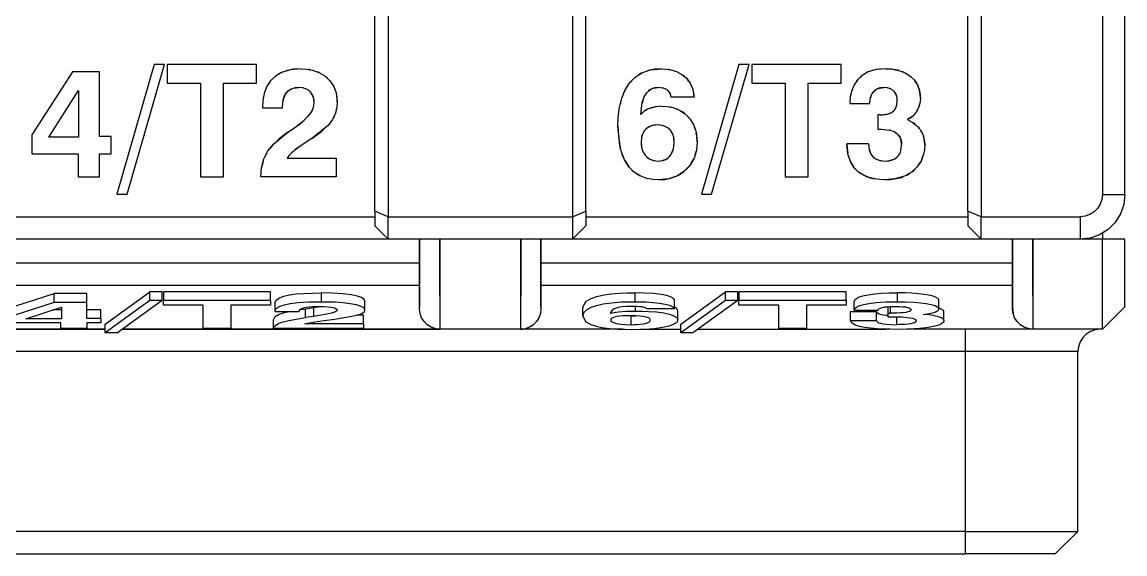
# Model space of a CAD drawing. Header units: millimetres. Extents: x 0 to 44.1, y 0 to 72.7.
# Drawn here: x 19.55 to 44.1, y 0 to 11.83 of the extents above; entities that cross this region are included whole.
import ezdxf

# ---------------------------------------------------------------- set-up
doc = ezdxf.new("R2010")
doc.units = ezdxf.units.MM

# ---------------------------------------------------------------- blocks, each defined once
blk = doc.blocks.new('CHINT_d7339026e326573a98e9350e627c6b80_FACE_0')
at = {"color": 141, "linetype": 'Continuous', "true_color": 0x40d9ff}
for p, q in [((25.15, 10.593), (25.15, 10.592)), ((25.25, 10.666), (25.25, 10.665)), ((38.346, 10.7), (38.341, 10.7)), ((38.35, 10.703), (38.35, 10.706)), ((38.45, 10.744), (38.45, 10.741)), ((25.536, 10.339), (25.496, 10.313)), ((25.607, 10.364), (25.559, 10.348)), ((25.71, 10.376), (25.624, 10.368)), ((25.814, 10.363), (25.788, 10.369)), ((25.884, 10.339), (25.866, 10.346)), ((25.938, 10.305), (25.919, 10.317)), ((33.55, 10.34), (33.504, 10.31)), ((33.616, 10.365), (33.579, 10.352)), ((33.706, 10.376), (33.628, 10.367)), ((33.828, 10.36), (33.8, 10.366)), ((33.875, 10.343), (33.852, 10.353)), ((33.919, 10.315), (33.9, 10.329)), ((38.578, 10.342), (38.535, 10.315)), ((38.646, 10.366), (38.586, 10.346)), ((38.737, 10.376), (38.662, 10.369)), ((38.826, 10.365), (38.804, 10.37)), ((38.887, 10.345), (38.871, 10.351)), ((38.933, 10.315), (38.917, 10.326)), ((25.367, 10.113), (25.361, 10.084)), ((25.391, 10.182), (25.378, 10.148)), ((25.43, 10.25), (25.421, 10.235)), ((25.479, 10.302), (25.449, 10.271)), ((25.98, 10.263), (25.959, 10.284)), ((26.015, 10.209), (25.993, 10.244)), ((26.04, 10.139), (26.022, 10.191)), ((33.366, 10.076), (33.353, 10.029)), ((33.406, 10.183), (33.391, 10.152)), ((33.45, 10.256), (33.441, 10.243)), ((33.499, 10.307), (33.495, 10.302)), ((33.954, 10.279), (33.937, 10.299)), ((33.979, 10.238), (33.966, 10.262)), ((38.44, 10.165), (38.436, 10.144)), ((38.469, 10.237), (38.463, 10.226)), ((38.514, 10.295), (38.494, 10.274)), ((38.97, 10.28), (38.952, 10.298)), ((39, 10.234), (38.981, 10.264)), ((39.022, 10.174), (39.007, 10.218)), ((39.033, 10.085), (39.027, 10.152)), ((25.982, 9.821), (26.017, 9.889)), ((26.034, 9.928), (26.045, 9.966)), ((34.25, 9.83), (34.25, 9.831)), ((38.881, 9.809), (38.91, 9.826)), ((38.929, 9.837), (38.957, 9.863)), ((38.969, 9.875), (38.988, 9.904)), ((39.001, 9.924), (39.003, 9.929)), ((39.022, 9.984), (39.025, 10.001)), ((25.911, 9.731), (25.962, 9.792)), ((38.651, 9.767), (38.793, 9.781)), ((38.818, 9.787), (38.867, 9.803)), ((33.372, 9.365), (33.359, 9.335)), ((33.407, 9.419), (33.393, 9.4)), ((33.455, 9.468), (33.431, 9.445)), ((33.516, 9.505), (33.475, 9.482)), ((33.582, 9.529), (33.537, 9.515)), ((33.695, 9.543), (33.603, 9.534)), ((33.809, 9.529), (33.786, 9.534)), ((33.879, 9.504), (33.852, 9.516)), ((33.939, 9.466), (33.915, 9.483)), ((33.988, 9.418), (33.966, 9.442)), ((34.025, 9.358), (34.002, 9.398)), ((34.057, 9.261), (34.034, 9.338)), ((38.876, 9.426), (38.853, 9.43)), ((38.969, 9.389), (38.96, 9.395)), ((39.039, 9.337), (39.016, 9.359)), ((25.25, 9.216), (25.25, 9.206)), ((33.328, 9.163), (33.337, 9.062)), ((33.337, 9.263), (33.337, 9.26)), ((33.352, 9.317), (33.339, 9.27)), ((34.065, 9.16), (34.057, 9.258)), ((38.392, 9.126), (38.4, 9.038)), ((39.079, 9.288), (39.057, 9.32)), ((39.118, 9.2), (39.093, 9.268)), ((39.129, 9.099), (39.12, 9.188)), ((25.485, 8.858), (25.476, 8.847)), ((25.593, 8.96), (25.52, 8.895)), ((33.338, 9.053), (33.361, 8.971)), ((33.37, 8.951), (33.398, 8.9)), ((33.411, 8.88), (33.447, 8.84)), ((33.955, 8.836), (33.98, 8.862)), ((34.022, 8.933), (34.034, 8.964)), ((34.046, 9), (34.05, 9.021)), ((38.404, 9.013), (38.426, 8.935)), ((38.43, 8.924), (38.433, 8.918)), ((38.464, 8.866), (38.465, 8.864)), ((38.479, 8.849), (38.512, 8.815)), ((39.017, 8.82), (39.052, 8.855)), ((39.063, 8.867), (39.079, 8.893)), ((39.093, 8.917), (39.096, 8.925)), ((39.119, 8.996), (39.121, 9.006)), ((33.461, 8.827), (33.486, 8.808)), ((33.52, 8.786), (33.541, 8.777)), ((33.595, 8.757), (33.618, 8.752)), ((33.712, 8.741), (33.797, 8.751)), ((33.808, 8.753), (33.868, 8.774)), ((33.876, 8.777), (33.932, 8.813)), ((38.57, 8.779), (38.585, 8.774)), ((38.649, 8.754), (38.674, 8.749)), ((38.762, 8.741), (38.854, 8.749)), ((38.861, 8.75), (38.935, 8.772)), ((38.955, 8.781), (38.999, 8.807)), ((34.274, 8.5), (34.273, 8.5)), ((34.35, 8.572), (34.35, 8.573)), ((18.9, 7.5), (27.4, 7.5)), ((27.7, 7), (27.7, 7.5)), ((27.7, 7.5), (31.8, 7.5)), ((31.8, 7.5), (31.8, 7)), ((32.1, 7.5), (40.6, 7.5)), ((40.9, 7), (40.9, 7.5)), ((27.7, 7), (18.6, 7)), ((31.8, 7), (27.7, 7)), ((40.9, 7), (31.8, 7)), ((43.1, 7), (40.9, 7)), ((28.4, 6.468), (17.9, 6.468)), ((41.6, 6.468), (31.1, 6.468)), ((17.9, 5.979), (28.4, 5.979)), ((31.1, 5.979), (41.6, 5.979)), ((20.266, 5.596), (20.266, 5.792)), ((22.397, 5.636), (22.397, 5.832)), ((26.205, 5.808), (26.205, 5.612)), ((33.187, 5.808), (33.187, 5.612)), ((35.209, 5.636), (35.209, 5.832)), ((39.027, 5.808), (39.027, 5.612)), ((20.266, 5.596), (19.185, 5.246)), ((20.428, 5.429), (20.236, 5.429)), ((20.993, 5.596), (20.266, 5.596)), ((22.397, 5.636), (21.402, 4.916)), ((22.671, 5.636), (22.397, 5.636)), ((25.08, 5.636), (22.696, 5.636)), ((25.738, 5.437), (25.861, 5.456)), ((25.861, 5.456), (26.037, 5.48)), ((26.037, 5.48), (26.204, 5.507)), ((33.201, 5.506), (33.201, 5.404)), ((35.209, 5.636), (34.214, 4.916)), ((35.484, 5.636), (35.209, 5.636)), ((37.893, 5.636), (35.508, 5.636)), ((39.015, 5.275), (39.015, 5.1)), ((33.302, 5), (34.214, 5)), ((34.601, 5), (38.771, 5)), ((43.05, 0.5), (43.05, 4.5)), ((40.55, 0.5), (10.65, 0.5))]:
    blk.add_line(p, q, dxfattribs=at)
for points in [[(43.6, 19.041), (43.6, 8), (44.1, 8), (44.1, 19.9)], [(27.7, 7.5), (27.4, 7.624), (27.4, 18.2), (27.7, 18.2), (27.7, 7.5)], [(31.8, 7.5), (32.1, 7.624), (32.1, 18.2), (31.8, 18.2), (31.8, 7.5)], [(40.9, 7.5), (40.6, 7.624), (40.6, 18.2), (40.9, 18.2), (40.9, 7.5)], [(21.887, 8.004), (22.719, 10.889), (22.49, 10.889), (21.662, 8.004), (21.887, 8.004)], [(24.033, 8.389), (24.033, 10.472), (24.771, 10.472), (24.771, 10.889), (22.783, 10.889), (22.783, 10.472), (23.521, 10.472), (23.521, 8.389), (24.033, 8.389)], [(34.9, 8.004), (35.732, 10.889), (35.503, 10.889), (34.674, 8.004), (34.9, 8.004)], [(37.046, 8.389), (37.046, 10.472), (37.783, 10.472), (37.783, 10.889), (35.796, 10.889), (35.796, 10.472), (36.533, 10.472), (36.533, 8.389), (37.046, 8.389)], [(21.277, 8.389), (21.277, 8.902), (21.533, 8.902), (21.533, 9.286), (21.277, 9.286), (21.277, 10.729), (20.671, 10.729), (19.771, 9.327), (19.771, 8.902), (20.796, 8.902), (20.796, 8.389), (21.277, 8.389)], [(25.752, 10.793), (25.522, 10.772), (25.324, 10.711), (25.181, 10.623), (25.074, 10.516), (24.993, 10.389), (24.939, 10.247), (24.908, 10.089), (24.899, 9.927), (25.347, 9.927), (25.347, 9.947), (25.363, 10.101), (25.387, 10.175), (25.429, 10.249), (25.477, 10.3), (25.531, 10.337), (25.592, 10.361), (25.65, 10.373), (25.71, 10.376)], [(25.174, 10.616), (25.166, 10.61), (25.122, 10.564)], [(25.31, 10.702), (25.292, 10.694), (25.221, 10.647)], [(25.492, 10.763), (25.432, 10.751), (25.359, 10.721)], [(25.752, 10.793), (25.59, 10.783), (25.55, 10.775)], [(25.752, 10.793), (25.883, 10.786), (26.012, 10.763), (26.158, 10.714), (26.291, 10.634), (26.404, 10.529), (26.49, 10.401), (26.542, 10.26), (26.565, 10.055)], [(25.974, 10.77), (25.957, 10.775), (25.933, 10.777)], [(26.156, 10.714), (26.154, 10.715), (26.142, 10.719)], [(26.348, 10.582), (26.312, 10.618), (26.301, 10.625)], [(32.815, 9.508), (32.822, 9.704), (32.844, 9.899), (32.9, 10.137), (32.968, 10.308), (33.064, 10.465), (33.19, 10.599), (33.344, 10.7), (33.531, 10.767), (33.774, 10.793)], [(33.185, 10.594), (33.18, 10.59), (33.075, 10.479), (33.07, 10.471)], [(33.339, 10.697), (33.334, 10.695), (33.27, 10.652)], [(33.518, 10.762), (33.494, 10.758), (33.381, 10.714)], [(33.774, 10.793), (33.633, 10.785), (33.554, 10.769)], [(33.774, 10.793), (33.882, 10.788), (33.988, 10.771), (34.117, 10.732), (34.236, 10.669), (34.341, 10.582), (34.423, 10.475), (34.482, 10.342), (34.514, 10.165)], [(33.965, 10.775), (33.954, 10.778), (33.935, 10.78)], [(34.153, 10.713), (34.127, 10.728), (34.122, 10.73)], [(34.296, 10.619), (34.267, 10.647), (34.253, 10.655)], [(34.394, 10.513), (34.373, 10.546), (34.356, 10.562)], [(38.772, 10.793), (38.564, 10.775), (38.384, 10.722), (38.251, 10.646), (38.151, 10.553), (38.073, 10.44), (38.02, 10.313), (37.987, 10.17), (37.976, 10.024), (38.424, 10.024), (38.424, 10.042), (38.437, 10.157), (38.463, 10.228), (38.498, 10.28), (38.541, 10.32), (38.587, 10.347), (38.636, 10.364), (38.687, 10.373), (38.737, 10.376)], [(38.245, 10.64), (38.237, 10.635), (38.196, 10.595)], [(38.371, 10.715), (38.353, 10.708), (38.29, 10.668)], [(38.538, 10.767), (38.482, 10.756), (38.413, 10.731)], [(38.772, 10.793), (38.626, 10.784), (38.588, 10.777)], [(38.772, 10.793), (38.931, 10.783), (39.087, 10.75), (39.206, 10.702), (39.315, 10.634), (39.408, 10.545), (39.48, 10.438), (39.527, 10.308), (39.546, 10.138)], [(38.925, 10.783), (38.919, 10.785), (38.772, 10.793)], [(39.066, 10.755), (39.048, 10.761), (38.959, 10.777)], [(39.189, 10.709), (39.179, 10.715), (39.14, 10.729)], [(39.347, 10.603), (39.323, 10.627), (39.319, 10.63)], [(24.986, 10.369), (24.978, 10.355), (24.968, 10.323)], [(25.068, 10.508), (25.062, 10.501), (25.038, 10.459)], [(26.053, 10.035), (26.049, 10.098), (26.035, 10.161), (26.012, 10.216), (25.978, 10.266), (25.935, 10.307), (25.878, 10.342), (25.8, 10.368), (25.71, 10.376)], [(26.459, 10.446), (26.428, 10.499), (26.415, 10.512)], [(26.527, 10.3), (26.504, 10.369), (26.496, 10.384)], [(33.786, 9.959), (33.617, 9.942), (33.471, 9.892), (33.391, 9.842), (33.321, 9.78), (33.354, 10.042), (33.396, 10.167), (33.447, 10.253), (33.499, 10.306), (33.545, 10.338), (33.608, 10.363), (33.657, 10.373), (33.706, 10.376)], [(34.001, 10.165), (33.991, 10.209), (33.974, 10.251), (33.948, 10.288), (33.912, 10.322), (33.866, 10.348), (33.814, 10.365), (33.706, 10.376)], [(34.467, 10.377), (34.451, 10.423), (34.435, 10.447)], [(34.514, 10.165), (34.495, 10.297), (34.486, 10.322)], [(38.066, 10.423), (38.058, 10.41), (38.048, 10.379)], [(38.146, 10.545), (38.139, 10.539), (38.116, 10.502)], [(39.033, 10.085), (39.03, 10.14), (39.018, 10.193), (38.997, 10.241), (38.968, 10.282), (38.931, 10.318), (38.882, 10.348), (38.815, 10.369), (38.737, 10.376)], [(39.451, 10.482), (39.422, 10.528), (39.415, 10.535)], [(39.517, 10.335), (39.488, 10.42), (39.483, 10.43)], [(20.146, 9.274), (20.807, 10.31), (20.807, 9.274), (20.146, 9.274)], [(24.927, 10.187), (24.918, 10.157), (24.916, 10.129)], [(26.047, 9.976), (26.053, 10.035), (26.045, 10.113)], [(26.565, 10.055), (26.561, 10.148), (26.546, 10.241), (26.543, 10.251)], [(32.888, 10.086), (32.874, 10.049), (32.87, 10.011)], [(32.967, 10.306), (32.967, 10.305), (32.964, 10.298)], [(34.514, 10.165), (34.001, 10.165), (33.986, 10.22)], [(38.008, 10.26), (37.999, 10.231), (37.996, 10.206)], [(38.651, 9.767), (38.709, 9.769), (38.767, 9.776), (38.837, 9.791), (38.886, 9.811), (38.932, 9.839), (38.97, 9.876), (39.001, 9.925), (39.024, 9.991), (39.033, 10.085)], [(39.546, 10.138), (39.543, 10.08), (39.536, 10.024), (39.506, 9.921), (39.454, 9.828), (39.377, 9.743), (39.26, 9.662)], [(39.546, 10.138), (39.542, 10.22), (39.529, 10.301), (39.527, 10.305)], [(25.611, 9.479), (25.788, 9.608), (25.943, 9.763), (25.999, 9.845), (26.038, 9.936), (26.047, 9.979), (26.053, 10.035)], [(26.565, 10.055), (26.557, 9.929), (26.529, 9.805), (26.464, 9.663), (26.361, 9.531), (26.002, 9.24)], [(26.54, 9.857), (26.549, 9.883), (26.551, 9.902)], [(33.434, 9.869), (33.416, 9.86), (33.408, 9.852)], [(33.586, 9.931), (33.528, 9.916), (33.498, 9.901)], [(33.786, 9.959), (33.717, 9.957), (33.648, 9.948), (33.631, 9.943)], [(33.786, 9.959), (33.911, 9.952), (34.034, 9.93), (34.181, 9.875), (34.313, 9.789), (34.422, 9.676), (34.504, 9.541), (34.557, 9.38), (34.578, 9.172)], [(34.008, 9.935), (33.995, 9.939), (33.973, 9.941)], [(34.168, 9.879), (34.157, 9.886), (34.105, 9.903)], [(34.301, 9.796), (34.292, 9.806), (34.234, 9.84)], [(39.471, 9.859), (39.491, 9.888), (39.496, 9.904)], [(39.519, 9.967), (39.53, 9.997), (39.531, 10.008)], [(25.465, 9.383), (25.611, 9.479), (25.832, 9.652)], [(26.386, 9.563), (26.411, 9.587), (26.437, 9.628)], [(26.477, 9.692), (26.494, 9.719), (26.508, 9.76)], [(34.412, 9.686), (34.405, 9.697), (34.36, 9.74)], [(34.497, 9.553), (34.492, 9.566), (34.457, 9.619)], [(38.651, 9.767), (38.602, 9.767), (38.602, 9.447), (38.674, 9.45), (38.869, 9.429), (38.961, 9.395), (39.023, 9.354), (39.061, 9.315), (39.095, 9.265), (39.116, 9.207), (39.126, 9.153), (39.129, 9.099)], [(39.26, 9.662), (39.309, 9.692), (39.355, 9.725), (39.367, 9.736)], [(39.26, 9.662), (39.367, 9.607), (39.463, 9.535), (39.542, 9.445), (39.6, 9.34), (39.633, 9.224), (39.642, 9.105)], [(39.432, 9.558), (39.412, 9.577), (39.393, 9.588)], [(39.398, 9.766), (39.432, 9.799), (39.443, 9.815)], [(25.808, 9.114), (25.633, 8.994), (25.537, 8.913), (25.478, 8.85), (25.452, 8.806), (26.541, 8.806), (26.541, 8.389), (24.867, 8.389), (24.883, 8.593), (24.934, 8.79), (25.024, 8.968), (25.152, 9.125), (25.465, 9.383)], [(25.465, 9.383), (25.271, 9.237), (25.189, 9.156)], [(26.002, 9.24), (26.218, 9.4), (26.313, 9.492)], [(33.722, 8.325), (33.591, 8.332), (33.461, 8.356), (33.309, 8.41), (33.163, 8.504), (33.063, 8.605), (32.959, 8.765), (32.871, 9.003), (32.815, 9.508)], [(32.815, 9.508), (32.823, 9.301), (32.851, 9.095), (32.868, 9.029)], [(33.695, 9.543), (33.653, 9.541), (33.611, 9.536), (33.552, 9.522), (33.497, 9.497), (33.447, 9.462), (33.401, 9.413), (33.367, 9.357), (33.348, 9.308), (33.337, 9.262), (33.328, 9.163)], [(34.065, 9.16), (34.063, 9.211), (34.056, 9.262), (34.041, 9.322), (34.016, 9.377), (33.981, 9.428), (33.931, 9.474), (33.866, 9.512), (33.796, 9.533), (33.695, 9.543)], [(34.552, 9.394), (34.548, 9.419), (34.521, 9.488)], [(34.578, 9.172), (34.571, 9.296), (34.559, 9.358)], [(39.526, 9.463), (39.516, 9.48), (39.493, 9.501)], [(39.592, 9.355), (39.587, 9.369), (39.566, 9.401)], [(25.127, 9.095), (25.099, 9.068), (25.071, 9.027)], [(26.002, 9.24), (25.808, 9.114), (25.622, 8.984)], [(33.328, 9.163), (33.331, 9.104), (33.339, 9.047), (33.355, 8.984), (33.382, 8.924), (33.418, 8.87), (33.464, 8.824), (33.524, 8.783), (33.605, 8.753), (33.712, 8.741)], [(33.712, 8.741), (33.765, 8.744), (33.817, 8.755), (33.877, 8.777), (33.93, 8.811), (33.978, 8.86), (34.025, 8.939), (34.049, 9.01), (34.065, 9.16)], [(34.578, 9.172), (34.574, 9.075), (34.561, 8.978), (34.509, 8.803), (34.418, 8.645), (34.292, 8.512), (34.139, 8.413), (33.947, 8.347), (33.722, 8.325)], [(38.392, 9.126), (37.912, 9.126), (37.912, 9.117)], [(38.757, 8.325), (38.646, 8.329), (38.535, 8.343), (38.405, 8.374), (38.282, 8.425), (38.17, 8.497), (38.075, 8.59), (37.996, 8.711), (37.933, 8.898), (37.912, 9.117)], [(37.912, 9.117), (37.921, 8.965), (37.93, 8.925)], [(38.392, 9.126), (38.396, 9.055), (38.409, 8.985), (38.431, 8.922), (38.465, 8.864), (38.511, 8.816), (38.574, 8.777), (38.661, 8.75), (38.762, 8.741)], [(39.642, 9.105), (39.637, 9), (39.619, 8.897), (39.564, 8.741), (39.471, 8.602), (39.348, 8.49), (39.192, 8.402), (38.978, 8.342), (38.757, 8.325)], [(38.762, 8.741), (38.815, 8.744), (38.867, 8.751), (38.924, 8.766), (38.977, 8.791), (39.025, 8.826), (39.065, 8.869), (39.094, 8.919), (39.121, 9.002), (39.129, 9.099)], [(39.631, 9.231), (39.629, 9.245), (39.616, 9.281)], [(39.642, 9.105), (39.639, 9.175), (39.634, 9.209)], [(25.001, 8.922), (24.975, 8.884), (24.957, 8.836)], [(32.886, 8.964), (32.904, 8.896), (32.954, 8.78)], [(34.532, 8.88), (34.555, 8.947), (34.557, 8.962)], [(37.942, 8.87), (37.954, 8.817), (37.988, 8.734)], [(39.566, 8.747), (39.57, 8.753), (39.601, 8.846)], [(39.62, 8.903), (39.621, 8.906), (39.622, 8.913)], [(24.919, 8.731), (24.901, 8.682), (24.897, 8.645)], [(32.962, 8.761), (32.965, 8.754), (33.048, 8.624), (33.056, 8.615)], [(34.315, 8.536), (34.407, 8.63), (34.412, 8.638)], [(34.447, 8.695), (34.496, 8.774), (34.501, 8.789)], [(38.001, 8.704), (38.005, 8.694), (38.053, 8.623)], [(39.479, 8.614), (39.49, 8.626), (39.54, 8.705)], [(33.122, 8.545), (33.154, 8.512), (33.159, 8.509)], [(33.224, 8.465), (33.296, 8.417), (33.303, 8.414)], [(33.467, 8.355), (33.47, 8.353), (33.478, 8.352)], [(33.961, 8.352), (33.989, 8.357), (34.111, 8.403)], [(34.142, 8.415), (34.147, 8.417), (34.289, 8.509), (34.29, 8.511)], [(38.078, 8.587), (38.08, 8.584), (38.106, 8.56)], [(38.181, 8.49), (38.189, 8.483), (38.218, 8.466)], [(38.311, 8.413), (38.327, 8.403), (38.38, 8.384)], [(38.416, 8.371), (38.428, 8.367), (38.524, 8.345)], [(38.98, 8.342), (39.123, 8.377), (39.166, 8.395)], [(39.218, 8.417), (39.261, 8.435), (39.315, 8.471)], [(39.364, 8.504), (39.386, 8.519), (39.436, 8.57)], [(33.722, 8.325), (33.857, 8.332), (33.924, 8.345)], [(38.537, 8.342), (38.538, 8.342), (38.541, 8.342)], [(38.757, 8.325), (38.867, 8.329), (38.977, 8.342), (38.978, 8.342)], [(44.1, 8), (44.075, 7.777), (44.001, 7.566), (43.882, 7.377), (43.723, 7.218), (43.534, 7.099), (43.323, 7.025), (43.1, 7)], [(43.6, 8), (43.587, 7.889), (43.55, 7.783), (43.491, 7.688), (43.412, 7.609), (43.317, 7.55), (43.211, 7.513), (43.1, 7.5)], [(27.4, 7.624), (27.4, 7.3), (27.7, 7)], [(32.1, 7.624), (32.1, 7.3), (31.8, 7)], [(40.6, 7.624), (40.6, 7.3), (40.9, 7)], [(40.9, 7.5), (43.1, 7.5), (43.1, 7)], [(43.6, 7.141), (43.6, 7), (43.1, 7)], [(28.4, 5.489), (28.4, 5.603), (28.4, 5.788), (28.4, 6.034), (28.4, 6.327), (28.4, 6.655), (28.4, 7), (28.4, 5.489)], [(28.85, 5.753), (28.85, 7), (28.85, 6.555), (28.85, 6.132), (28.85, 5.753)], [(30.65, 5.753), (30.65, 7), (30.65, 6.555), (30.65, 6.132), (30.65, 5.753)], [(31.1, 5.489), (31.1, 7), (31.1, 6.655), (31.1, 6.327), (31.1, 6.034), (31.1, 5.788), (31.1, 5.603), (31.1, 5.489)], [(41.611, 5.35), (41.6, 5.45), (41.6, 7), (41.6, 6.655), (41.6, 6.327), (41.6, 6.034), (41.6, 5.788), (41.6, 5.603), (41.6, 5.489), (41.611, 5.35)], [(42.05, 5.753), (42.05, 7), (42.05, 6.555), (42.05, 6.132), (42.05, 5.753)], [(43.6, 5), (43.6, 5.05), (43.6, 5.198), (43.6, 5.436), (43.6, 5.753), (43.6, 6.132), (43.6, 6.555), (43.6, 7)], [(43.6, 5), (44.1, 5.5), (44.1, 5.538), (44.1, 5.649), (44.1, 5.827), (44.1, 6.065), (44.1, 6.349), (44.1, 6.666), (44.1, 7), (43.6, 7)], [(19.185, 5.246), (19.185, 5.442), (20.266, 5.792)], [(20.993, 5.596), (20.993, 5.792), (20.266, 5.792)], [(21.402, 4.916), (21.402, 5.112), (22.397, 5.832)], [(22.671, 5.636), (22.671, 5.832), (22.397, 5.832)], [(25.08, 5.636), (25.08, 5.832), (22.696, 5.832), (22.696, 5.636)], [(25.182, 5.396), (25.182, 5.592), (25.205, 5.649), (25.277, 5.699), (25.378, 5.735), (25.503, 5.762), (25.653, 5.783), (25.822, 5.797), (26.012, 5.805), (26.205, 5.808)], [(27.182, 5.428), (27.182, 5.624), (27.176, 5.647), (27.159, 5.67), (27.109, 5.702), (27.017, 5.734), (26.878, 5.764), (26.688, 5.788), (26.452, 5.803), (26.205, 5.808)], [(28.85, 5.753), (28.85, 5.436), (28.85, 5.198), (28.85, 5.05), (28.85, 5)], [(30.65, 5), (30.65, 5.05), (30.65, 5.198), (30.65, 5.436), (30.65, 5.753)], [(32.036, 5.291), (32.036, 5.487), (32.107, 5.622), (32.217, 5.686), (32.347, 5.729), (32.473, 5.757), (32.658, 5.783), (32.85, 5.799), (33.017, 5.806), (33.187, 5.808)], [(34.074, 5.455), (34.074, 5.651), (34.051, 5.684), (33.999, 5.715), (33.905, 5.746), (33.778, 5.771), (33.61, 5.792), (33.402, 5.804), (33.187, 5.808)], [(34.214, 4.916), (34.214, 5.112), (35.209, 5.832)], [(35.484, 5.636), (35.484, 5.832), (35.209, 5.832)], [(37.893, 5.636), (37.893, 5.832), (35.508, 5.832), (35.508, 5.636)], [(38.071, 5.42), (38.071, 5.616), (38.099, 5.668), (38.17, 5.712), (38.267, 5.744), (38.385, 5.768), (38.524, 5.786), (38.679, 5.799), (38.851, 5.806), (39.027, 5.808)], [(39.956, 5.449), (39.956, 5.644), (39.951, 5.665), (39.935, 5.685), (39.886, 5.715), (39.807, 5.742), (39.688, 5.766), (39.515, 5.788), (39.358, 5.8), (39.203, 5.806), (39.027, 5.808)], [(42.05, 5.753), (42.05, 5.436), (42.05, 5.198), (42.05, 5.05), (42.05, 5)], [(19.635, 5.233), (20.428, 5.492), (20.428, 5.233), (19.635, 5.233)], [(21.3, 5.236), (20.993, 5.236), (20.993, 5.596)], [(21.3, 5.236), (21.3, 5.432), (20.993, 5.432)], [(22.671, 5.636), (21.672, 4.916), (21.402, 4.916)], [(25.08, 5.636), (25.08, 5.532), (24.196, 5.532), (24.196, 5.012), (23.58, 5.012), (23.58, 5.532), (22.696, 5.532), (22.696, 5.636)], [(25.182, 5.396), (25.193, 5.436), (25.23, 5.476), (25.295, 5.511), (25.392, 5.543), (25.521, 5.57), (25.693, 5.592), (25.93, 5.607), (26.205, 5.612)], [(25.182, 5.396), (25.72, 5.396), (25.72, 5.401), (25.739, 5.44), (25.768, 5.458), (25.818, 5.476), (25.876, 5.489), (25.941, 5.498), (26.013, 5.504), (26.084, 5.507), (26.155, 5.508), (26.264, 5.506), (26.358, 5.5), (26.426, 5.491), (26.477, 5.481), (26.517, 5.468), (26.545, 5.454), (26.562, 5.439), (26.567, 5.423), (26.56, 5.409), (26.549, 5.398), (26.502, 5.376), (26.435, 5.355), (26.249, 5.317), (26.037, 5.284)], [(27.153, 5.116), (25.846, 5.116), (25.877, 5.127), (25.948, 5.143), (26.064, 5.163), (26.273, 5.193), (26.506, 5.225), (26.937, 5.297), (27.061, 5.33), (27.138, 5.366), (27.172, 5.396), (27.182, 5.428)], [(26.037, 5.48), (26.037, 5.284), (25.861, 5.26), (25.861, 5.456)], [(26.205, 5.612), (26.363, 5.61), (26.517, 5.605), (26.693, 5.592), (26.852, 5.573), (26.988, 5.546), (27.091, 5.514), (27.154, 5.479), (27.182, 5.428)], [(28.85, 5), (28.75, 5.011), (28.655, 5.045), (28.569, 5.098), (28.498, 5.169), (28.445, 5.255), (28.411, 5.35), (28.4, 5.45), (28.4, 5.489)], [(31.1, 5.489), (31.1, 5.45), (31.089, 5.35), (31.055, 5.255), (31.002, 5.169), (30.931, 5.098), (30.845, 5.045), (30.75, 5.011), (30.65, 5)], [(32.036, 5.291), (32.044, 5.34), (32.07, 5.389), (32.137, 5.449), (32.219, 5.491), (32.335, 5.53), (32.485, 5.564), (32.67, 5.589), (32.894, 5.606), (33.187, 5.612)], [(34.074, 5.455), (33.459, 5.455), (33.446, 5.466), (33.426, 5.477), (33.395, 5.486), (33.352, 5.495), (33.296, 5.501), (33.234, 5.505), (33.105, 5.508), (33.045, 5.507), (32.987, 5.505), (32.911, 5.499), (32.856, 5.491), (32.794, 5.477), (32.733, 5.456), (32.683, 5.425), (32.643, 5.359), (32.727, 5.375), (32.823, 5.387), (32.997, 5.4), (33.201, 5.404)], [(33.187, 5.612), (33.315, 5.611), (33.443, 5.607), (33.598, 5.597), (33.741, 5.581), (33.866, 5.56), (33.965, 5.533), (34.036, 5.5), (34.074, 5.455)], [(33.201, 5.404), (33.351, 5.402), (33.498, 5.397), (33.675, 5.383), (33.833, 5.362), (33.964, 5.333), (34.062, 5.3), (34.126, 5.26), (34.151, 5.208)], [(34.151, 5.208), (34.151, 5.403), (34.143, 5.434), (34.115, 5.465), (34.074, 5.487)], [(35.484, 5.636), (34.485, 4.916), (34.214, 4.916)], [(37.893, 5.636), (37.893, 5.532), (37.008, 5.532), (37.008, 5.012), (36.393, 5.012), (36.393, 5.532), (35.508, 5.532), (35.508, 5.636)], [(38.071, 5.42), (38.085, 5.457), (38.125, 5.492), (38.188, 5.524), (38.281, 5.552), (38.402, 5.575), (38.561, 5.594), (38.777, 5.608), (39.027, 5.612)], [(38.071, 5.42), (38.61, 5.42), (38.61, 5.425), (38.625, 5.453), (38.656, 5.471), (38.698, 5.484), (38.75, 5.494), (38.805, 5.501), (38.864, 5.505), (38.924, 5.507), (38.985, 5.508), (39.079, 5.506), (39.159, 5.501), (39.217, 5.494), (39.262, 5.485), (39.297, 5.474), (39.321, 5.462), (39.336, 5.449), (39.34, 5.435), (39.329, 5.412), (39.302, 5.396), (39.265, 5.383), (39.219, 5.374), (39.164, 5.367), (39.104, 5.362), (39.021, 5.358), (38.951, 5.357), (38.881, 5.356)], [(38.823, 5.502), (38.823, 5.356), (38.881, 5.356), (38.881, 5.506)], [(39.027, 5.612), (39.218, 5.61), (39.405, 5.601), (39.548, 5.589), (39.678, 5.572), (39.79, 5.55), (39.876, 5.524), (39.933, 5.491), (39.956, 5.449)], [(40.071, 5.191), (40.059, 5.221), (40.02, 5.25), (39.951, 5.276), (39.856, 5.298), (39.74, 5.316), (39.612, 5.33), (39.752, 5.35), (39.845, 5.371), (39.907, 5.395), (39.944, 5.42), (39.953, 5.434), (39.956, 5.449)], [(40.071, 5.191), (40.071, 5.386), (40.067, 5.404), (40.055, 5.421), (40.004, 5.452), (39.956, 5.468)], [(21.3, 5.236), (21.3, 5.14), (20.993, 5.14), (20.993, 5.012), (20.416, 5.012), (20.416, 5.14), (19.185, 5.14), (19.185, 5.246)], [(25.144, 5.012), (25.144, 5.208), (25.185, 5.281), (25.273, 5.332), (25.422, 5.377), (25.515, 5.396)], [(25.144, 5.012), (25.163, 5.063), (25.225, 5.112), (25.332, 5.157), (25.486, 5.196), (25.861, 5.26)], [(27.153, 5.116), (27.153, 5.312), (26.992, 5.312)], [(28.473, 5.21), (28.462, 5.221), (28.46, 5.23)], [(31.027, 5.21), (31.038, 5.221), (31.04, 5.23)], [(32.036, 5.291), (32.103, 5.166), (32.208, 5.106), (32.333, 5.066), (32.453, 5.041), (32.629, 5.018), (32.81, 5.004), (32.966, 4.998), (33.124, 4.996), (33.394, 5.002), (33.624, 5.018), (33.808, 5.043), (33.959, 5.076), (34.068, 5.116), (34.131, 5.159), (34.147, 5.183), (34.151, 5.208)], [(33.112, 5.1), (33.175, 5.101), (33.238, 5.104), (33.31, 5.109), (33.374, 5.118), (33.431, 5.13), (33.488, 5.149), (33.516, 5.167), (33.536, 5.205), (33.533, 5.217), (33.525, 5.23), (33.507, 5.245), (33.476, 5.259), (33.434, 5.271), (33.375, 5.283), (33.296, 5.292), (33.212, 5.298), (33.092, 5.3), (33.041, 5.3), (32.991, 5.298), (32.92, 5.295), (32.854, 5.289), (32.794, 5.28), (32.739, 5.268), (32.698, 5.254), (32.675, 5.242), (32.661, 5.23), (32.651, 5.205), (32.654, 5.191), (32.664, 5.176), (32.684, 5.161), (32.716, 5.146), (32.759, 5.132), (32.814, 5.121), (32.886, 5.111), (32.984, 5.103), (33.112, 5.1)], [(33.112, 5.296), (33.031, 5.297), (32.996, 5.299)], [(33.112, 5.1), (33.112, 5.296), (33.204, 5.298)], [(37.994, 5.196), (38.571, 5.196), (38.571, 5.392)], [(37.994, 5.196), (37.994, 5.392), (38.571, 5.392)], [(40.071, 5.191), (40.065, 5.165), (40.044, 5.139), (39.977, 5.1), (39.866, 5.066), (39.719, 5.038), (39.531, 5.016), (39.274, 5.001), (39.009, 4.996), (38.875, 4.997), (38.742, 5.001), (38.587, 5.009), (38.439, 5.021), (38.304, 5.039), (38.19, 5.063), (38.096, 5.093), (38.019, 5.139), (37.994, 5.194), (37.994, 5.196)], [(38.823, 5.302), (38.779, 5.306), (38.717, 5.314), (38.659, 5.326), (38.635, 5.334), (38.615, 5.342), (38.581, 5.367), (38.571, 5.392)], [(38.571, 5.196), (38.576, 5.178), (38.591, 5.161), (38.617, 5.145), (38.658, 5.131), (38.713, 5.119), (38.789, 5.109), (38.894, 5.102), (39.015, 5.1)], [(38.823, 5.356), (38.823, 5.276), (38.91, 5.277), (39.143, 5.272), (39.254, 5.263), (39.328, 5.253), (39.374, 5.243), (39.414, 5.231), (39.44, 5.216), (39.452, 5.203), (39.456, 5.189), (39.445, 5.165), (39.413, 5.145), (39.379, 5.132), (39.331, 5.121), (39.273, 5.113), (39.209, 5.106), (39.141, 5.103), (39.078, 5.101), (39.015, 5.1)], [(42.05, 5), (41.95, 5.011), (41.855, 5.045), (41.769, 5.098), (41.698, 5.169), (41.645, 5.255), (41.611, 5.35)], [(41.673, 5.21), (41.662, 5.221), (41.66, 5.23)], [(15.65, 5), (21.402, 5), (17.45, 5)], [(30.65, 5), (21.789, 5), (28.85, 5)], [(27.153, 5.116), (27.153, 5.012), (25.144, 5.012)], [(28.617, 5.068), (28.586, 5.086), (28.581, 5.091)], [(28.749, 5.012), (28.743, 5.013), (28.677, 5.034), (28.666, 5.04)], [(28.85, 5), (28.821, 5.001), (28.797, 5.002), (28.775, 5.005), (28.751, 5.011)], [(32.914, 5), (30.65, 5), (28.85, 5)], [(30.65, 5), (30.679, 5.001), (30.703, 5.002), (30.725, 5.005), (30.749, 5.011)], [(30.751, 5.012), (30.757, 5.013), (30.823, 5.034), (30.834, 5.04)], [(30.883, 5.068), (30.914, 5.086), (30.919, 5.091)], [(43.6, 5), (42.05, 5), (39.238, 5)], [(40.55, 4.5), (40.55, 4.611), (40.55, 4.717), (40.55, 4.812), (40.55, 4.891), (40.55, 4.95), (40.55, 4.987), (40.55, 5)], [(41.817, 5.068), (41.786, 5.086), (41.781, 5.091)], [(41.949, 5.012), (41.943, 5.013), (41.877, 5.034), (41.866, 5.04)], [(42.05, 5), (42.021, 5.001), (41.997, 5.002), (41.975, 5.005), (41.951, 5.011)], [(43.55, 5), (43.439, 4.987), (43.333, 4.95), (43.238, 4.891), (43.159, 4.812), (43.1, 4.717), (43.063, 4.611), (43.05, 4.5)], [(40.55, 0.5), (40.55, 4.5), (10.65, 4.5), (10.65, 0.5)], [(43.05, 4.5), (42.987, 4.5), (42.802, 4.5), (42.505, 4.5), (42.109, 4.5), (41.635, 4.5), (41.106, 4.5), (40.55, 4.5)], [(10.65, 0.5), (10.65, 0), (40.55, 0), (40.55, 0.5)], [(40.55, 0.5), (41.106, 0.5), (41.635, 0.5), (42.109, 0.5), (42.505, 0.5), (42.802, 0.5), (42.987, 0.5), (43.05, 0.5)], [(43.05, 0.5), (42.55, 0), (42.5, 0), (42.352, 0), (42.114, 0), (41.797, 0), (41.418, 0), (40.995, 0), (40.55, 0)]]:
    blk.add_lwpolyline(points, dxfattribs=at)
blk = doc.blocks.new('CHINT_d7339026e326573a98e9350e627c6b80')
at = {"color": 141, "true_color": 0x40d9ff}
blk.add_blockref('CHINT_d7339026e326573a98e9350e627c6b80_FACE_0', (0, 0), dxfattribs=at)

msp = doc.modelspace()

# ---------------------------------------------------------------- block references
at = {"color": 141, "true_color": 0x40d9ff}
msp.add_blockref('CHINT_d7339026e326573a98e9350e627c6b80', (0, 0), dxfattribs=at)

doc.saveas('drawing.dxf')
